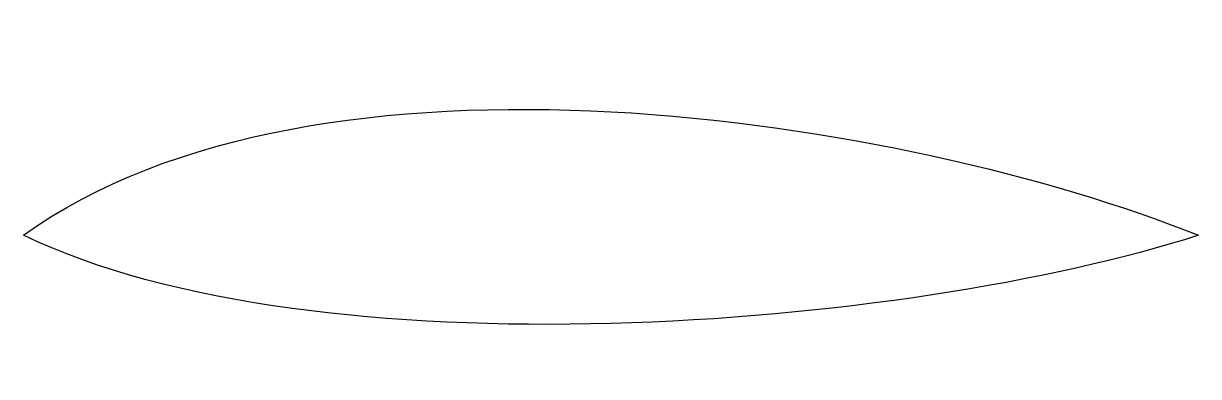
# Model space of a CAD drawing. Header units: millimetres. Extents: x 0 to 1000, y -120 to 180.
import ezdxf

# ---------------------------------------------------------------- set-up
doc = ezdxf.new("R2010")
doc.units = ezdxf.units.MM

msp = doc.modelspace()

# ---------------------------------------------------------------- linework, layer by layer
at = {"layer": 'wall_airfoil'}
for points in [[(0, 0), (250, 180), (750, 100), (1000, 0)], [(1000, 0), (750, -80), (250, -120), (0, 0)]]:
    msp.add_open_spline(points, degree=3, dxfattribs=at)

doc.saveas('drawing.dxf')
